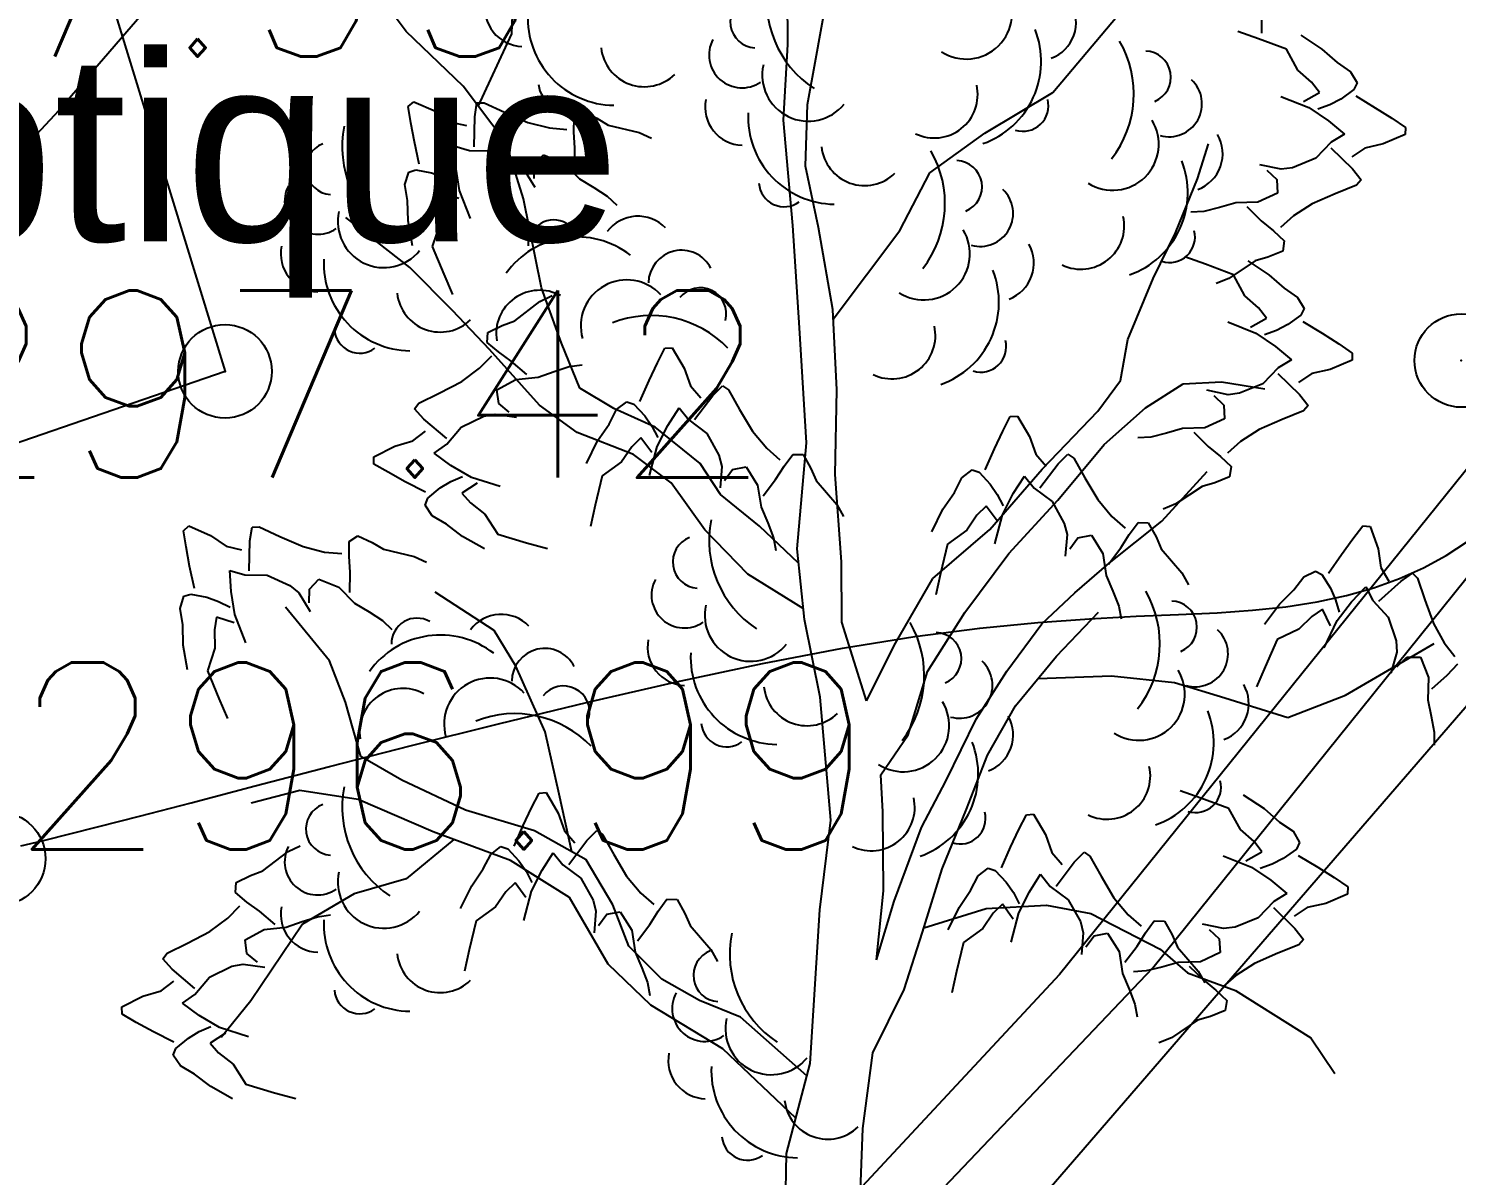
# Model space of a CAD drawing. Header units: millimetres. Extents: x 524954 to 526204, y 9523489 to 9524010.
# Drawn here: x 525997.22 to 526004.86, y 9523772.16 to 9523778.29 of the extents above; entities that cross this region are included whole.
import ezdxf

# ---------------------------------------------------------------- set-up
doc = ezdxf.new("R2010")
doc.units = ezdxf.units.MM
doc.header["$PDMODE"] = 32
doc.header["$PDSIZE"] = 0.5
doc.linetypes.add('ACAD_ISO12W100', pattern=[21, 12, -3, 0, -3, 0, -3])
doc.linetypes.add('CACHE2', pattern=[4.7625, 3.175, -1.5875])
for name, color, linetype in [('Arbre', 34, 'ACAD_ISO12W100'), ('Bati', 6, 'Continuous'), ('CN_01_00', 3, 'Continuous'), ('PLUME_1', 7, 'Continuous'), ('PLUME_3', 4, 'Continuous'), ('PLUME_5', 6, 'Continuous'), ('TopoAlt', 3, 'Continuous'), ('TOPOJIS', 7, 'Continuous'), ('Toponomie', 7, 'CACHE2')]:
    doc.layers.add(name, color=color, linetype=linetype)
doc.styles.add('Simplex 1.0', font='Simplex.shx', dxfattribs={"width": 0.99, "height": 1})
doc.styles.get("Standard").update_dxf_attribs({"font": 'arial.ttf'})

# ---------------------------------------------------------------- blocks, each defined once
blk = doc.blocks.new('TCPOINT M')
at = {"color": 0}
blk.add_point((0, 0), dxfattribs=at)
at = {"layer": 'TopoAlt', "style": 'Simplex 1.0', "width": 0.99}
blk.add_attdef('ALT', (0.15, 0.15), '', height=1, dxfattribs=at)
blk = doc.blocks.new('v088')
at = {"linetype": 'Continuous'}
for p, q in [((-1.8121, 9.0349), (-1.7966, 9.483)), ((-0.337, 8.9787), (-0.339, 9.3704)), ((-2.3783, 9.048), (-2.4742, 9.1766)), ((-0.1861, 8.901), (-0.1306, 9.2193)), ((1.08, 8.7222), (1.4442, 9.1527)), ((-2.0737, 8.7558), (-2.3783, 9.048)), ((-1.992, 8.6473), (-1.8121, 9.0349)), ((-0.3597, 8.574), (-0.337, 8.9787)), ((-0.2308, 8.6575), (-0.1861, 8.901)), ((-1.8434, 8.4497), (-2.0737, 8.7558)), ((0.7177, 8.5032), (1.08, 8.7222)), ((-0.2426, 8.3277), (-0.2308, 8.6575)), ((-0.3105, 8.0091), (-0.3597, 8.574)), ((0.4236, 8.2918), (0.7177, 8.5032)), ((-1.7501, 8.1531), (-1.8434, 8.4497)), ((1.8546, 8.2596), (1.9129, 8.4473)), ((-0.1735, 7.9995), (-0.2426, 8.3277)), ((0.2621, 7.9837), (0.4236, 8.2918)), ((1.7363, 7.971), (1.8546, 8.2596)), ((-1.6531, 7.6763), (-1.7501, 8.1531)), ((-2.3581, 7.786), (-2.6995, 8.0525)), ((-0.2742, 7.4626), (-0.3105, 8.0091)), ((-0.0959, 7.5596), (-0.1735, 7.9995)), ((-0.0934, 7.5087), (0.2621, 7.9837)), ((1.617, 7.726), (1.7363, 7.971)), ((-2.1294, 7.5544), (-2.3581, 7.786)), ((1.4808, 7.3998), (1.617, 7.726)), ((-1.5474, 7.38), (-1.6531, 7.6763)), ((-0.0745, 7.1309), (-0.0959, 7.5596)), ((-1.9323, 7.3471), (-2.1294, 7.5544)), ((-0.2365, 6.8477), (-0.2742, 7.4626)), ((-1.6648, 7.048), (-1.9323, 7.3471)), ((-1.4491, 7.1395), (-1.5474, 7.38)), ((1.4418, 7.1813), (1.4808, 7.3998)), ((1.3209, 7.0171), (1.4418, 7.1813)), ((-1.2665, 7.0314), (-1.4491, 7.1395)), ((-0.0837, 6.6768), (-0.0745, 7.1309)), ((1.5755, 7.0348), (1.778, 7.1634)), ((1.778, 7.1634), (1.983, 7.1739)), ((1.983, 7.1739), (2.2139, 7.1352)), ((-1.4628, 6.9029), (-1.6648, 7.048)), ((-1.0467, 6.9303), (-1.2665, 7.0314)), ((1.3557, 6.8374), (1.5755, 7.0348)), ((1.0227, 6.7061), (1.3209, 7.0171)), ((-1.1618, 6.7848), (-1.4628, 6.9029)), ((-0.8063, 6.7363), (-1.0467, 6.9303)), ((-0.2869, 6.2807), (-0.2365, 6.8477)), ((1.107, 6.54), (1.3557, 6.8374)), ((-0.9597, 6.6336), (-1.1618, 6.7848)), ((-0.6972, 6.5707), (-0.8063, 6.7363)), ((-0.0491, 6.2111), (-0.0837, 6.6768)), ((0.7433, 6.3831), (1.0227, 6.7061)), ((1.6628, 6.4272), (1.906, 6.6935)), ((-0.7803, 6.3824), (-0.9597, 6.6336)), ((-0.4884, 6.4009), (-0.6972, 6.5707)), ((0.8455, 6.2546), (1.107, 6.54)), ((1.3814, 6.2037), (1.6628, 6.4272)), ((-0.5514, 6.1446), (-0.7803, 6.3824)), ((-0.2789, 6.2036), (-0.4884, 6.4009)), ((0.4379, 6.1217), (0.7433, 6.3831)), ((-0.2479, 5.9022), (-0.2869, 6.2807)), ((-0.0486, 5.8877), (-0.0491, 6.2111)), ((0.6096, 5.9388), (0.8455, 6.2546)), ((1.1982, 6.0444), (1.3814, 6.2037)), ((-0.2539, 5.9607), (-0.5514, 6.1446)), ((0.2399, 5.7756), (0.4379, 6.1217)), ((-1.9071, 5.8427), (-2.2223, 6.0475)), ((1.0213, 5.879), (1.1982, 6.0444)), ((-2.7868, 5.6812), (-3.0229, 5.9686)), ((-0.1646, 5.4873), (-0.2479, 5.9022)), ((0.0846, 5.4676), (-0.0486, 5.8877)), ((0.4109, 5.6237), (0.6096, 5.9388)), ((1.0995, 5.7065), (1.3247, 5.9413)), ((-1.7911, 5.6523), (-1.9071, 5.8427)), ((0.8338, 5.6263), (1.0213, 5.879)), ((0.0846, 5.4676), (0.2399, 5.7756)), ((2.6462, 5.4963), (3.1193, 5.7735)), ((-2.7013, 5.4591), (-2.7868, 5.6812)), ((-1.6346, 5.3011), (-1.7911, 5.6523)), ((0.8812, 5.4407), (1.0995, 5.7065)), ((0.3061, 5.2857), (0.4109, 5.6237)), ((0.6713, 5.3679), (0.8338, 5.6263)), ((1.0006, 5.5861), (1.394, 5.6007)), ((1.394, 5.6007), (1.7306, 5.5642)), ((1.7306, 5.5642), (1.9997, 5.4827)), ((-2.6206, 5.1685), (-2.7013, 5.4591)), ((-0.1073, 4.8293), (-0.1646, 5.4873)), ((0.7312, 5.1764), (0.8812, 5.4407)), ((1.9997, 5.4827), (2.3377, 5.3779)), ((2.3377, 5.3779), (2.6462, 5.4963)), ((0.5102, 5.0412), (0.6713, 5.3679)), ((-1.5592, 4.9668), (-1.6346, 5.3011)), ((0.1613, 5.0712), (0.3061, 5.2857)), ((-2.4003, 5.0425), (-2.6206, 5.1685)), ((0.6191, 4.888), (0.7312, 5.1764)), ((-2.0611, 4.8817), (-2.4003, 5.0425)), ((0.1717, 4.8724), (0.1613, 5.0712)), ((0.3786, 4.7897), (0.5102, 5.0412)), ((-2.9464, 4.9876), (-3.2062, 4.92)), ((-2.6344, 4.9381), (-2.9464, 4.9876)), ((-1.4917, 4.6586), (-1.5592, 4.9668)), ((-2.2328, 4.7662), (-2.6344, 4.9381)), ((0.489, 4.5681), (0.6191, 4.888)), ((-1.6919, 4.7713), (-2.0611, 4.8817)), ((-0.1657, 4.3492), (-0.1073, 4.8293)), ((0.1743, 4.4496), (0.1717, 4.8724)), ((-1.8192, 4.6131), (-2.2328, 4.7662)), ((-1.415, 4.6154), (-1.6919, 4.7713)), ((0.2314, 4.3948), (0.3786, 4.7897)), ((-2.1227, 4.7254), (-2.3768, 4.5144)), ((-1.5041, 4.4145), (-1.8192, 4.6131)), ((-1.2732, 4.3758), (-1.415, 4.6154)), ((-2.3768, 4.5144), (-2.655, 4.434)), ((0.3841, 4.2301), (0.489, 4.5681)), ((-2.655, 4.434), (-2.9315, 4.2727)), ((0.1384, 4.0819), (0.1743, 4.4496)), ((-1.2976, 4.0581), (-1.5041, 4.4145)), ((-1.1877, 4.1537), (-1.2732, 4.3758)), ((0.1384, 4.0819), (0.2314, 4.3948)), ((0.3911, 4.2526), (0.7235, 4.3553)), ((0.7235, 4.3553), (1.0465, 4.3745)), ((1.0465, 4.3745), (1.2838, 4.3297)), ((-0.2169, 3.5272), (-0.1657, 4.3492)), ((1.2838, 4.3297), (1.6547, 4.1385)), ((-2.9315, 4.2727), (-3.209, 3.8627)), ((0.2848, 3.9233), (0.3841, 4.2301)), ((-1.0099, 3.9771), (-1.1877, 4.1537)), ((1.6547, 4.1385), (1.8004, 4.0109)), ((-1.0692, 3.839), (-1.2976, 4.0581)), ((-0.8085, 3.8631), (-1.0099, 3.9771)), ((1.8004, 4.0109), (2.0573, 3.9168)), ((0.1177, 3.584), (0.2848, 3.9233)), ((2.0573, 3.9168), (2.4606, 3.664)), ((-3.209, 3.8627), (-3.3666, 3.6666)), ((-0.6849, 3.6045), (-1.0692, 3.839)), ((-0.589, 3.7744), (-0.8085, 3.8631)), ((-0.2343, 3.4611), (-0.589, 3.7744)), ((-0.2941, 3.234), (-0.6849, 3.6045)), ((2.4606, 3.664), (2.589, 3.4739)), ((-0.3436, 3.0457), (-0.2169, 3.5272)), ((0.064, 3.1786), (0.1177, 3.584)), ((0.0445, 2.6247), (0.064, 3.1786)), ((-0.3518, 2.5418), (-0.3436, 3.0457))]:
    blk.add_line(p, q, dxfattribs=at)
at = {"color": 3, "linetype": 'Continuous'}
for p, q in [((2.1964, 9.1077), (2.1964, 9.0385)), ((2.1801, 9.009), (2.0697, 9.0483)), ((2.4064, 9.0272), (2.519, 8.9533)), ((2.3301, 8.953), (2.1801, 9.009)), ((2.3912, 8.8412), (2.3301, 8.953)), ((2.519, 8.9533), (2.6006, 8.8814)), ((2.6006, 8.8814), (2.6731, 8.832)), ((2.4646, 8.7765), (2.3912, 8.8412)), ((2.6731, 8.832), (2.7077, 8.7725)), ((2.421, 8.6735), (2.5067, 8.7213)), ((2.5067, 8.7213), (2.4646, 8.7765)), ((2.6907, 8.7368), (2.6207, 8.6861)), ((2.7077, 8.7725), (2.6907, 8.7368)), ((-2.3661, 8.6466), (-2.3369, 8.6719)), ((-2.3527, 8.5599), (-2.3661, 8.6466)), ((-2.3369, 8.6719), (-2.2212, 8.6209)), ((-2.0108, 8.5916), (-1.9993, 8.6654)), ((-1.9993, 8.6654), (-1.9613, 8.6665)), ((-1.9613, 8.6665), (-1.8509, 8.6153)), ((2.2998, 8.7005), (2.4501, 8.6406)), ((2.4501, 8.6406), (2.5548, 8.5702)), ((2.5609, 8.6554), (2.4969, 8.632)), ((2.6207, 8.6861), (2.5609, 8.6554)), ((2.7005, 8.7027), (2.8047, 8.6399)), ((2.8047, 8.6399), (2.8931, 8.5838)), ((-2.3334, 8.4571), (-2.3527, 8.5599)), ((-2.2212, 8.6209), (-2.1379, 8.5634)), ((-2.1379, 8.5634), (-2.0557, 8.544)), ((-2.0143, 8.4309), (-2.0108, 8.5916)), ((-1.8509, 8.6153), (-1.7269, 8.5617)), ((-1.7269, 8.5617), (-1.6118, 8.5324)), ((-1.4805, 8.509), (-1.4801, 8.5879)), ((-1.4801, 8.5879), (-1.4347, 8.6192)), ((-1.4347, 8.6192), (-1.3575, 8.5833)), ((-1.3575, 8.5833), (-1.2966, 8.547)), ((2.5548, 8.5702), (2.6402, 8.4985)), ((2.8931, 8.5838), (2.9656, 8.5345)), ((-1.6118, 8.5324), (-1.519, 8.5242)), ((-1.4754, 8.4248), (-1.4805, 8.509)), ((-1.2966, 8.547), (-1.1322, 8.5082)), ((-1.1322, 8.5082), (-1.066, 8.4775)), ((2.6402, 8.4985), (2.5697, 8.4555)), ((2.9641, 8.4958), (2.8478, 8.4461)), ((2.9656, 8.5345), (2.9641, 8.4958)), ((-2.3082, 8.3381), (-2.3334, 8.4571)), ((-2.1178, 8.4334), (-2.0382, 8.4112)), ((-2.1118, 8.322), (-2.1178, 8.4334)), ((-2.0382, 8.4112), (-1.9184, 8.4092)), ((-1.9184, 8.4092), (-1.7971, 8.3529)), ((-1.4776, 8.3159), (-1.4754, 8.4248)), ((2.5697, 8.4555), (2.4865, 8.3693)), ((2.5678, 8.4245), (2.6828, 8.3123)), ((2.749, 8.4244), (2.6787, 8.3776)), ((2.8478, 8.4461), (2.749, 8.4244)), ((-1.7971, 8.3529), (-1.7497, 8.3134)), ((-1.6937, 8.2606), (-1.6931, 8.3341)), ((-1.6931, 8.3341), (-1.643, 8.3873)), ((-1.643, 8.3873), (-1.5356, 8.3441)), ((-1.5356, 8.3441), (-1.4515, 8.2595)), ((2.3013, 8.3113), (2.188, 8.335)), ((2.4865, 8.3693), (2.3625, 8.3191)), ((-2.384, 8.2298), (-2.3641, 8.2956)), ((-2.3641, 8.2956), (-2.3264, 8.3076)), ((-2.3264, 8.3076), (-2.2415, 8.291)), ((-2.2415, 8.291), (-2.1783, 8.2684)), ((-2.1783, 8.2684), (-2.1175, 8.2375)), ((-2.0919, 8.1974), (-2.1118, 8.322)), ((-1.7497, 8.3134), (-1.6897, 8.2145)), ((-1.4515, 8.2595), (-1.374, 8.2128)), ((2.2245, 8.3065), (2.2778, 8.2559)), ((2.2778, 8.2559), (2.2824, 8.183)), ((2.3625, 8.3191), (2.3013, 8.3113)), ((2.6828, 8.3123), (2.7289, 8.2536)), ((2.7289, 8.2536), (2.7037, 8.225)), ((-2.3706, 8.1431), (-2.384, 8.2298)), ((-2.1895, 8.1837), (-2.2011, 8.1153)), ((-2.0961, 8.1537), (-2.1895, 8.1837)), ((-2.0331, 8.0467), (-2.0919, 8.1974)), ((-1.374, 8.2128), (-1.3019, 8.1659)), ((2.2824, 8.183), (2.1776, 8.1339)), ((2.591, 8.1793), (2.4672, 8.1253)), ((2.7037, 8.225), (2.591, 8.1793)), ((-2.3674, 8.0343), (-2.3706, 8.1431)), ((-2.2011, 8.1153), (-2.1982, 8.0174)), ((-1.3019, 8.1659), (-1.2515, 8.1184)), ((1.9713, 8.1055), (1.8878, 8.0848)), ((2.0584, 8.1303), (1.9713, 8.1055)), ((2.1776, 8.1339), (2.0584, 8.1303)), ((2.1174, 8.1109), (2.1954, 8.0349)), ((2.4672, 8.1253), (2.3672, 8.0611)), ((-2.3445, 7.9016), (-2.3674, 8.0343)), ((1.8878, 8.0848), (1.8187, 8.0804)), ((2.1954, 8.0349), (2.2605, 7.9811)), ((2.3672, 8.0611), (2.2979, 7.9989)), ((-2.1982, 8.0174), (-2.2383, 7.8966)), ((2.2605, 7.9811), (2.3179, 7.927)), ((-2.2383, 7.8966), (-2.1768, 7.7487)), ((2.3098, 7.8725), (2.2308, 7.8405)), ((2.3179, 7.927), (2.3098, 7.8725)), ((1.8965, 7.8022), (1.7861, 7.8414)), ((2.0465, 7.7461), (1.8965, 7.8022)), ((2.1627, 7.8208), (2.0222, 7.7271)), ((2.1227, 7.8203), (2.2353, 7.7465)), ((2.2308, 7.8405), (2.1627, 7.8208)), ((-2.1768, 7.7487), (-2.1302, 7.6412)), ((2.0222, 7.7271), (1.9545, 7.6997)), ((2.1075, 7.6343), (2.0465, 7.7461)), ((2.2353, 7.7465), (2.3169, 7.6746)), ((2.3169, 7.6746), (2.3894, 7.6252)), ((-1.7972, 7.4997), (-1.6632, 7.6026)), ((-1.6632, 7.6026), (-1.5976, 7.6345)), ((2.1809, 7.5696), (2.1075, 7.6343)), ((2.223, 7.5144), (2.1809, 7.5696)), ((2.3894, 7.6252), (2.424, 7.5657)), ((2.424, 7.5657), (2.407, 7.5299)), ((-1.8638, 7.4754), (-1.7972, 7.4997)), ((2.0162, 7.4937), (2.1664, 7.4338)), ((2.1373, 7.4666), (2.223, 7.5144)), ((2.407, 7.5299), (2.337, 7.4793)), ((2.4169, 7.4959), (2.521, 7.4331)), ((-1.9448, 7.3833), (-1.9404, 7.4382)), ((-1.9404, 7.4382), (-1.8638, 7.4754)), ((2.1664, 7.4338), (2.2711, 7.3633)), ((2.2772, 7.4485), (2.2132, 7.4252)), ((2.337, 7.4793), (2.2772, 7.4485)), ((2.521, 7.4331), (2.6094, 7.377)), ((-1.8839, 7.3331), (-1.9448, 7.3833)), ((-1.8154, 7.2839), (-1.8839, 7.3331)), ((-1.0336, 7.2746), (-0.9936, 7.3527)), ((-0.9936, 7.3527), (-0.9551, 7.3561)), ((-0.9551, 7.3561), (-0.8913, 7.2468)), ((2.2711, 7.3633), (2.3565, 7.2916)), ((2.6094, 7.377), (2.6819, 7.3276)), ((-1.985, 7.2461), (-1.9201, 7.3129)), ((-1.7325, 7.2133), (-1.8154, 7.2839)), ((-1.587, 7.2285), (-1.5051, 7.2548)), ((-1.5051, 7.2548), (-1.4365, 7.2638)), ((-1.0783, 7.18), (-1.0336, 7.2746)), ((2.3565, 7.2916), (2.286, 7.2486)), ((2.6805, 7.289), (2.5641, 7.2392)), ((2.6819, 7.3276), (2.6805, 7.289)), ((-2.0805, 7.1754), (-1.985, 7.2461)), ((-1.8923, 7.1303), (-1.791, 7.1862)), ((-1.791, 7.1862), (-1.6722, 7.1979)), ((-1.6722, 7.1979), (-1.587, 7.2285)), ((-1.1277, 7.0688), (-1.0783, 7.18)), ((-0.8913, 7.2468), (-0.8575, 7.1514)), ((2.286, 7.2486), (2.2028, 7.1624)), ((2.2841, 7.2177), (2.3991, 7.1055)), ((2.4653, 7.2176), (2.395, 7.1707)), ((2.5641, 7.2392), (2.4653, 7.2176)), ((-2.3098, 7.06), (-2.2004, 7.1132)), ((-2.2004, 7.1132), (-2.0805, 7.1754)), ((-1.8828, 7.0578), (-1.8923, 7.1303)), ((-0.8575, 7.1514), (-0.8023, 7.0875)), ((-0.7381, 7.0997), (-0.6855, 7.1528)), ((-0.6855, 7.1528), (-0.654, 7.1313)), ((-0.654, 7.1313), (-0.5947, 7.0251)), ((2.0176, 7.1045), (1.9044, 7.1282)), ((2.0788, 7.1122), (2.0176, 7.1045)), ((2.2028, 7.1624), (2.0788, 7.1122)), ((2.3991, 7.1055), (2.4452, 7.0467)), ((-2.333, 7.0298), (-2.3098, 7.06)), ((-2.283, 6.9743), (-2.333, 7.0298)), ((-1.8262, 7.0109), (-1.8828, 7.0578)), ((-1.2925, 6.9474), (-1.2526, 7.0255)), ((-1.2526, 7.0255), (-1.1978, 7.0672)), ((-1.1978, 7.0672), (-1.1602, 7.0548)), ((-1.1602, 7.0548), (-1.1012, 6.9916)), ((-0.978, 6.9406), (-0.9175, 7.0343)), ((-0.9175, 7.0343), (-0.8661, 6.9697)), ((-0.8351, 6.9716), (-0.7381, 7.0997)), ((-0.5947, 7.0251), (-0.5257, 6.909)), ((1.9408, 7.0996), (1.9941, 7.049)), ((1.9941, 7.049), (1.9988, 6.9761)), ((2.4452, 7.0467), (2.4201, 7.0181)), ((-2.1607, 6.8701), (-2.283, 6.9743)), ((-2.0833, 6.9307), (-1.963, 6.9891)), ((-1.963, 6.9891), (-1.9025, 7.0009)), ((-1.9025, 7.0009), (-1.7879, 6.9849)), ((-1.1012, 6.9916), (-1.0633, 6.9361)), ((-0.8661, 6.9697), (-0.7702, 6.8978)), ((0.8128, 6.9092), (0.8527, 6.9872)), ((0.8527, 6.9872), (0.8913, 6.9906)), ((0.8913, 6.9906), (0.9551, 6.8814)), ((1.9988, 6.9761), (1.8939, 6.9271)), ((2.3073, 6.9725), (2.1835, 6.9184)), ((2.4201, 7.0181), (2.3073, 6.9725)), ((-2.3415, 6.858), (-2.2745, 6.9095)), ((-2.1606, 6.8391), (-2.0833, 6.9307)), ((-1.3538, 6.8575), (-1.2925, 6.9474)), ((-1.122, 6.8741), (-1.1715, 6.8255)), ((-1.0639, 6.7951), (-1.122, 6.8741)), ((-1.0633, 6.9361), (-1.0322, 6.8755)), ((-1.0349, 6.828), (-0.978, 6.9406)), ((-0.7702, 6.8978), (-0.705, 6.781)), ((-0.5257, 6.909), (-0.4496, 6.8178)), ((0.7681, 6.8145), (0.8128, 6.9092)), ((0.9551, 6.8814), (0.9888, 6.786)), ((1.6041, 6.8779), (1.535, 6.8736)), ((1.6876, 6.8986), (1.6041, 6.8779)), ((1.7747, 6.9234), (1.6876, 6.8986)), ((1.8939, 6.9271), (1.7747, 6.9234)), ((1.8337, 6.904), (1.9118, 6.828)), ((2.1835, 6.9184), (2.0835, 6.8543)), ((-2.5514, 6.7723), (-2.4387, 6.8298)), ((-2.4387, 6.8298), (-2.3415, 6.858)), ((-2.228, 6.7914), (-2.1606, 6.8391)), ((-1.413, 6.7366), (-1.3538, 6.8575)), ((-1.1715, 6.8255), (-1.2266, 6.7446)), ((-1.0757, 6.6715), (-1.0349, 6.828)), ((-0.4496, 6.8178), (-0.3793, 6.7567)), ((0.7187, 6.7034), (0.7681, 6.8145)), ((1.9118, 6.828), (1.9768, 6.7743)), ((2.0835, 6.8543), (2.0142, 6.7921)), ((-2.5502, 6.7337), (-2.5514, 6.7723)), ((-2.4746, 6.6893), (-2.5502, 6.7337)), ((-2.1379, 6.7256), (-2.228, 6.7914)), ((-2.0288, 6.6624), (-2.1379, 6.7256)), ((-1.2266, 6.7446), (-1.3299, 6.6702)), ((-0.705, 6.781), (-0.6897, 6.7213)), ((-0.6897, 6.7213), (-0.6991, 6.6059)), ((-0.4022, 6.6506), (-0.357, 6.7218)), ((-0.357, 6.7218), (-0.3104, 6.7855)), ((-0.3104, 6.7855), (-0.2553, 6.7842)), ((-0.2553, 6.7842), (-0.2138, 6.7099)), ((0.9888, 6.786), (1.0441, 6.7221)), ((1.0112, 6.6062), (1.1083, 6.7343)), ((1.1083, 6.7343), (1.1609, 6.7873)), ((1.1609, 6.7873), (1.1923, 6.7659)), ((1.1923, 6.7659), (1.2517, 6.6597)), ((1.9768, 6.7743), (2.0342, 6.7201)), ((2.0342, 6.7201), (2.0261, 6.6656)), ((-2.3827, 6.6392), (-2.4746, 6.6893)), ((-2.1384, 6.6402), (-2.076, 6.6678)), ((-1.8748, 6.6127), (-2.0288, 6.6624)), ((-1.3299, 6.6702), (-1.3669, 6.5144)), ((-0.6753, 6.6457), (-0.6318, 6.7049)), ((-0.6318, 6.7049), (-0.56, 6.7185)), ((-0.56, 6.7185), (-0.4983, 6.6206)), ((-0.4679, 6.5637), (-0.4022, 6.6506)), ((-0.2138, 6.7099), (-0.1857, 6.6447)), ((-0.1857, 6.6447), (-0.0753, 6.5169)), ((0.5538, 6.582), (0.5938, 6.6601)), ((0.5938, 6.6601), (0.6485, 6.7018)), ((0.6485, 6.7018), (0.6861, 6.6893)), ((0.6861, 6.6893), (0.7451, 6.6262)), ((0.8684, 6.5752), (0.9289, 6.6689)), ((0.9289, 6.6689), (0.9803, 6.6043)), ((1.2517, 6.6597), (1.3207, 6.5436)), ((2.0261, 6.6656), (1.9472, 6.6337)), ((-2.2745, 6.5836), (-2.3827, 6.6392)), ((-2.2624, 6.5503), (-2.1959, 6.6055)), ((-2.1959, 6.6055), (-2.1384, 6.6402)), ((-1.9976, 6.6315), (-2.0798, 6.5781)), ((-2.0798, 6.5781), (-2.0342, 6.5259)), ((-0.4983, 6.6206), (-0.4798, 6.5027)), ((0.4926, 6.4921), (0.5538, 6.582)), ((0.7451, 6.6262), (0.7831, 6.5707)), ((0.7831, 6.5707), (0.8142, 6.5101)), ((0.8114, 6.4626), (0.8684, 6.5752)), ((0.9803, 6.6043), (1.0762, 6.5324)), ((1.879, 6.6139), (1.7385, 6.5203)), ((1.9472, 6.6337), (1.879, 6.6139)), ((-2.2769, 6.5134), (-2.2624, 6.5503)), ((-2.2384, 6.4564), (-2.2769, 6.5134)), ((-2.0342, 6.5259), (-1.9565, 6.4662)), ((-1.3669, 6.5144), (-1.3922, 6.3999)), ((-0.4798, 6.5027), (-0.4444, 6.4194)), ((-0.0753, 6.5169), (-0.0397, 6.4532)), ((0.4333, 6.3712), (0.4926, 6.4921)), ((0.7244, 6.5087), (0.6749, 6.4601)), ((0.7824, 6.4297), (0.7244, 6.5087)), ((1.0762, 6.5324), (1.1414, 6.4156)), ((1.3207, 6.5436), (1.3968, 6.4523)), ((1.7385, 6.5203), (1.6708, 6.4929)), ((-2.1628, 6.412), (-2.2384, 6.4564)), ((-1.9565, 6.4662), (-1.8881, 6.3588)), ((-0.4444, 6.4194), (-0.4135, 6.3391)), ((0.6749, 6.4601), (0.6198, 6.3792)), ((0.7707, 6.306), (0.8114, 6.4626)), ((1.1414, 6.4156), (1.1567, 6.3559)), ((1.3968, 6.4523), (1.4671, 6.3913)), ((1.4894, 6.3564), (1.536, 6.4201)), ((1.536, 6.4201), (1.5911, 6.4188)), ((1.5911, 6.4188), (1.6326, 6.3444)), ((-3.5682, 6.3771), (-3.539, 6.4025)), ((-3.5548, 6.2904), (-3.5682, 6.3771)), ((-3.539, 6.4025), (-3.4232, 6.3514)), ((-3.4232, 6.3514), (-3.3399, 6.2939)), ((-3.2129, 6.3221), (-3.2014, 6.3959)), ((-3.2014, 6.3959), (-3.1633, 6.397)), ((-3.1633, 6.397), (-3.053, 6.3458)), ((-3.053, 6.3458), (-2.929, 6.2922)), ((-2.6821, 6.3185), (-2.6368, 6.3497)), ((-2.6368, 6.3497), (-2.5596, 6.3138)), ((-2.0765, 6.3457), (-2.1628, 6.412)), ((-1.9592, 6.2797), (-2.0765, 6.3457)), ((-1.8881, 6.3588), (-1.7347, 6.313)), ((-0.4135, 6.3391), (-0.4006, 6.2711)), ((0.6198, 6.3792), (0.5164, 6.3047)), ((1.1567, 6.3559), (1.1472, 6.2405)), ((1.171, 6.2803), (1.2146, 6.3394)), ((1.2146, 6.3394), (1.2864, 6.3531)), ((1.2864, 6.3531), (1.3481, 6.2552)), ((1.4442, 6.2852), (1.4894, 6.3564)), ((1.6326, 6.3444), (1.6606, 6.2793)), ((2.6849, 6.3343), (2.7388, 6.4036)), ((2.7388, 6.4036), (2.7772, 6.3997)), ((2.7772, 6.3997), (2.8196, 6.2805)), ((-3.5355, 6.1876), (-3.5548, 6.2904)), ((-3.3399, 6.2939), (-3.2577, 6.2746)), ((-3.2164, 6.1615), (-3.2129, 6.3221)), ((-2.929, 6.2922), (-2.8139, 6.2629)), ((-2.8139, 6.2629), (-2.7211, 6.2547)), ((-2.6826, 6.2395), (-2.6821, 6.3185)), ((-2.5596, 6.3138), (-2.4986, 6.2775)), ((-2.4986, 6.2775), (-2.3343, 6.2387)), ((-1.7347, 6.313), (-1.6219, 6.2812)), ((0.5164, 6.3047), (0.4795, 6.1489)), ((1.3784, 6.1983), (1.4442, 6.2852)), ((1.6606, 6.2793), (1.771, 6.1515)), ((2.6234, 6.2497), (2.6849, 6.3343)), ((2.8196, 6.2805), (2.8349, 6.1805)), ((-3.5103, 6.0686), (-3.5355, 6.1876)), ((-2.6774, 6.1553), (-2.6826, 6.2395)), ((-2.3343, 6.2387), (-2.2681, 6.208)), ((1.3481, 6.2552), (1.3665, 6.1373)), ((2.5541, 6.1497), (2.6234, 6.2497)), ((-3.3198, 6.1639), (-3.2403, 6.1417)), ((-3.3139, 6.0525), (-3.3198, 6.1639)), ((-3.2403, 6.1417), (-3.1205, 6.1398)), ((-3.1205, 6.1398), (-2.9991, 6.0834)), ((-2.8952, 6.0647), (-2.845, 6.1178)), ((-2.845, 6.1178), (-2.7377, 6.0747)), ((-2.6797, 6.0464), (-2.6774, 6.1553)), ((0.4795, 6.1489), (0.4542, 6.0345)), ((1.3665, 6.1373), (1.4019, 6.054)), ((1.771, 6.1515), (1.8066, 6.0878)), ((2.3695, 6.0612), (2.4234, 6.1305)), ((2.4234, 6.1305), (2.4849, 6.1612)), ((2.4849, 6.1612), (2.5195, 6.142)), ((2.5195, 6.142), (2.5657, 6.0689)), ((2.8349, 6.1805), (2.8773, 6.1074)), ((2.9427, 6.1074), (3.0042, 6.1497)), ((3.0042, 6.1497), (3.0311, 6.1228)), ((3.0311, 6.1228), (3.0696, 6.0074)), ((-3.5662, 6.0262), (-3.5284, 6.0381)), ((-3.5284, 6.0381), (-3.4436, 6.0215)), ((-3.294, 5.9279), (-3.3139, 6.0525)), ((-2.9991, 6.0834), (-2.9517, 6.044)), ((-2.9517, 6.044), (-2.8917, 5.945)), ((-2.8958, 5.9912), (-2.8952, 6.0647)), ((-2.7377, 6.0747), (-2.6536, 5.99)), ((1.4019, 6.054), (1.4328, 5.9737)), ((2.2926, 5.9843), (2.3695, 6.0612)), ((2.5657, 6.0689), (2.5926, 6.0074)), ((2.6772, 5.9958), (2.7542, 6.0766)), ((2.7542, 6.0766), (2.7926, 6.0035)), ((2.8234, 5.9997), (2.9427, 6.1074)), ((-3.5861, 5.9603), (-3.5662, 6.0262)), ((-3.5727, 5.8736), (-3.5861, 5.9603)), ((-3.4436, 6.0215), (-3.3804, 5.9989)), ((-3.3804, 5.9989), (-3.3196, 5.968)), ((-2.6536, 5.99), (-2.576, 5.9433)), ((1.4328, 5.9737), (1.4458, 5.9057)), ((2.2118, 5.8766), (2.2926, 5.9843)), ((2.5234, 5.9574), (2.4657, 5.9189)), ((2.5657, 5.8689), (2.5234, 5.9574)), ((2.5926, 6.0074), (2.6118, 5.942)), ((2.6003, 5.8958), (2.6772, 5.9958)), ((2.7926, 6.0035), (2.8734, 5.9151)), ((3.0696, 6.0074), (3.1158, 5.8804)), ((-3.3915, 5.9142), (-3.4031, 5.8459)), ((-3.2981, 5.8843), (-3.3915, 5.9142)), ((-3.2352, 5.7773), (-3.294, 5.9279)), ((-2.576, 5.9433), (-2.5039, 5.8964)), ((-2.5039, 5.8964), (-2.4536, 5.8489)), ((2.4657, 5.9189), (2.3964, 5.8497)), ((2.5311, 5.7497), (2.6003, 5.8958)), ((2.8734, 5.9151), (2.9157, 5.7881)), ((3.1158, 5.8804), (3.1734, 5.7766)), ((-3.5695, 5.7648), (-3.5727, 5.8736)), ((-3.4031, 5.8459), (-3.4003, 5.748)), ((2.3964, 5.8497), (2.281, 5.7958)), ((-3.5466, 5.6322), (-3.5695, 5.7648)), ((-3.4003, 5.748), (-3.4403, 5.6271)), ((2.281, 5.7958), (2.2156, 5.6496)), ((2.9157, 5.7881), (2.9196, 5.7266)), ((3.1734, 5.7766), (3.2311, 5.7035)), ((2.9196, 5.7266), (2.8888, 5.615)), ((2.9196, 5.6496), (2.9734, 5.6996)), ((2.9734, 5.6996), (3.0465, 5.6996)), ((3.0465, 5.6996), (3.0888, 5.5919)), ((3.1888, 5.6035), (3.2465, 5.665)), ((-3.4403, 5.6271), (-3.3789, 5.4792)), ((2.2156, 5.6496), (2.1695, 5.5419)), ((3.0888, 5.5919), (3.085, 5.4727)), ((3.1081, 5.5304), (3.1888, 5.6035)), ((-3.3789, 5.4792), (-3.3323, 5.3717)), ((3.085, 5.4727), (3.1042, 5.3842)), ((3.1042, 5.3842), (3.1196, 5.2996)), ((3.1196, 5.2996), (3.1196, 5.2304)), ((-1.7068, 4.8945), (-1.6668, 4.9726)), ((-1.6668, 4.9726), (-1.6283, 4.976)), ((-1.6283, 4.976), (-1.5645, 4.8667)), ((1.8724, 4.9461), (1.762, 4.9854)), ((2.0987, 4.9642), (2.2113, 4.8904)), ((-1.7514, 4.7999), (-1.7068, 4.8945)), ((2.0224, 4.89), (1.8724, 4.9461)), ((2.0834, 4.7783), (2.0224, 4.89)), ((2.2113, 4.8904), (2.2929, 4.8185)), ((-1.5645, 4.8667), (-1.5307, 4.7714)), ((0.8993, 4.7791), (0.9393, 4.8572)), ((0.9393, 4.8572), (0.9778, 4.8606)), ((0.9778, 4.8606), (1.0416, 4.7513)), ((2.2929, 4.8185), (2.3654, 4.7691)), ((-1.8008, 4.6887), (-1.7514, 4.7999)), ((-1.5307, 4.7714), (-1.4755, 4.7074)), ((-1.4112, 4.7196), (-1.3587, 4.7727)), ((-1.3587, 4.7727), (-1.3272, 4.7513)), ((-1.3272, 4.7513), (-1.2679, 4.6451)), ((0.8546, 4.6845), (0.8993, 4.7791)), ((1.0416, 4.7513), (1.0754, 4.656)), ((2.1569, 4.7135), (2.0834, 4.7783)), ((2.3654, 4.7691), (2.4, 4.7096)), ((-3.1435, 4.5571), (-3.0095, 4.66)), ((-3.0095, 4.66), (-2.9439, 4.6918)), ((-1.9257, 4.6454), (-1.871, 4.6871)), ((-1.871, 4.6871), (-1.8334, 4.6747)), ((-1.8334, 4.6747), (-1.7744, 4.6115)), ((-1.5083, 4.5916), (-1.4112, 4.7196)), ((0.8053, 4.5733), (0.8546, 4.6845)), ((2.1133, 4.6106), (2.1989, 4.6584)), ((2.1989, 4.6584), (2.1569, 4.7135)), ((2.383, 4.6739), (2.3129, 4.6232)), ((2.4, 4.7096), (2.383, 4.6739)), ((-1.9657, 4.5674), (-1.9257, 4.6454)), ((-1.7744, 4.6115), (-1.7365, 4.5561)), ((-1.6512, 4.5605), (-1.5907, 4.6542)), ((-1.5907, 4.6542), (-1.5392, 4.5896)), ((-1.5392, 4.5896), (-1.4434, 4.5178)), ((-1.2679, 4.6451), (-1.1988, 4.529)), ((1.0754, 4.656), (1.1306, 4.592)), ((1.0978, 4.4762), (1.1948, 4.6042)), ((1.1948, 4.6042), (1.2474, 4.6573)), ((1.2474, 4.6573), (1.2789, 4.6359)), ((1.2789, 4.6359), (1.3382, 4.5297)), ((1.9921, 4.6376), (2.1424, 4.5777)), ((2.2532, 4.5924), (2.1892, 4.5691)), ((2.3129, 4.6232), (2.2532, 4.5924)), ((2.3928, 4.6398), (2.497, 4.577)), ((-3.2867, 4.4956), (-3.2101, 4.5328)), ((-3.2101, 4.5328), (-3.1435, 4.5571)), ((-2.0269, 4.4774), (-1.9657, 4.5674)), ((-1.7365, 4.5561), (-1.7054, 4.4954)), ((-1.7081, 4.4479), (-1.6512, 4.5605)), ((-1.4434, 4.5178), (-1.3781, 4.401)), ((-1.1988, 4.529), (-1.1228, 4.4377)), ((0.6404, 4.452), (0.6804, 4.53)), ((0.6804, 4.53), (0.7351, 4.5718)), ((0.7351, 4.5718), (0.7727, 4.5593)), ((0.7727, 4.5593), (0.8317, 4.4961)), ((0.9549, 4.4451), (1.0154, 4.5388)), ((1.0154, 4.5388), (1.0668, 4.4742)), ((1.3382, 4.5297), (1.4072, 4.4136)), ((2.1424, 4.5777), (2.247, 4.5072)), ((2.247, 4.5072), (2.3325, 4.4356)), ((2.497, 4.577), (2.5853, 4.5209)), ((2.5853, 4.5209), (2.6578, 4.4715)), ((-3.2911, 4.4407), (-3.2867, 4.4956)), ((-3.2303, 4.3905), (-3.2911, 4.4407)), ((-2.0862, 4.3565), (-2.0269, 4.4774)), ((-1.8447, 4.4455), (-1.8998, 4.3645)), ((-1.7952, 4.494), (-1.8447, 4.4455)), ((-1.7371, 4.415), (-1.7952, 4.494)), ((-1.7488, 4.2914), (-1.7081, 4.4479)), ((-1.1228, 4.4377), (-1.0524, 4.3767)), ((0.5791, 4.362), (0.6404, 4.452)), ((0.8317, 4.4961), (0.8696, 4.4407)), ((0.8696, 4.4407), (0.9007, 4.38)), ((0.898, 4.3325), (0.9549, 4.4451)), ((1.0668, 4.4742), (1.1627, 4.4024)), ((2.3325, 4.4356), (2.262, 4.3926)), ((2.6564, 4.4329), (2.5401, 4.3831)), ((2.6578, 4.4715), (2.6564, 4.4329)), ((-3.3314, 4.3035), (-3.2664, 4.3702)), ((-3.1617, 4.3413), (-3.2303, 4.3905)), ((-1.8998, 4.3645), (-2.0031, 4.2901)), ((-1.3781, 4.401), (-1.3629, 4.3412)), ((-1.0302, 4.3418), (-0.9835, 4.4054)), ((-0.9835, 4.4054), (-0.9285, 4.4041)), ((-0.9285, 4.4041), (-0.8869, 4.3298)), ((0.5199, 4.2411), (0.5791, 4.362)), ((0.8109, 4.3786), (0.7614, 4.3301)), ((0.869, 4.2996), (0.8109, 4.3786)), ((1.1627, 4.4024), (1.228, 4.2856)), ((1.4072, 4.4136), (1.4833, 4.3223)), ((2.262, 4.3926), (2.1788, 4.3064)), ((2.2601, 4.3616), (2.3751, 4.2494)), ((2.4412, 4.3615), (2.371, 4.3146)), ((2.5401, 4.3831), (2.4412, 4.3615)), ((-3.4268, 4.2328), (-3.3314, 4.3035)), ((-3.0788, 4.2707), (-3.1617, 4.3413)), ((-3.0186, 4.2553), (-2.9333, 4.2859)), ((-2.9333, 4.2859), (-2.8514, 4.3121)), ((-2.8514, 4.3121), (-2.7828, 4.3211)), ((-2.0031, 4.2901), (-2.0401, 4.1343)), ((-1.3629, 4.3412), (-1.3723, 4.2259)), ((-1.3485, 4.2656), (-1.3049, 4.3248)), ((-1.3049, 4.3248), (-1.2331, 4.3384)), ((-1.2331, 4.3384), (-1.1715, 4.2405)), ((-1.0754, 4.2705), (-1.0302, 4.3418)), ((-0.8869, 4.3298), (-0.8589, 4.2646)), ((0.7614, 4.3301), (0.7063, 4.2491)), ((0.8572, 4.176), (0.898, 4.3325)), ((1.228, 4.2856), (1.2432, 4.2258)), ((1.4833, 4.3223), (1.5536, 4.2613)), ((1.5759, 4.2264), (1.6226, 4.29)), ((1.6226, 4.29), (1.6776, 4.2887)), ((1.6776, 4.2887), (1.7191, 4.2144)), ((2.1788, 4.3064), (2.0548, 4.2561)), ((-3.5467, 4.1705), (-3.4268, 4.2328)), ((-3.2386, 4.1877), (-3.1373, 4.2436)), ((-3.1373, 4.2436), (-3.0186, 4.2553)), ((-1.1715, 4.2405), (-1.153, 4.1227)), ((-1.1411, 4.1837), (-1.0754, 4.2705)), ((-0.8589, 4.2646), (-0.7485, 4.1368)), ((0.7063, 4.2491), (0.603, 4.1747)), ((1.2432, 4.2258), (1.2338, 4.1105)), ((1.2576, 4.1502), (1.3011, 4.2094)), ((1.3011, 4.2094), (1.373, 4.223)), ((1.373, 4.223), (1.4346, 4.1251)), ((1.5307, 4.1551), (1.5759, 4.2264)), ((1.7191, 4.2144), (1.7472, 4.1493)), ((1.9936, 4.2484), (1.8803, 4.2721)), ((1.9168, 4.2436), (1.9701, 4.193)), ((2.0548, 4.2561), (1.9936, 4.2484)), ((2.3751, 4.2494), (2.4212, 4.1906)), ((-3.6561, 4.1174), (-3.5467, 4.1705)), ((-3.2291, 4.1152), (-3.2386, 4.1877)), ((-2.0401, 4.1343), (-2.0653, 4.0199)), ((-0.7485, 4.1368), (-0.7129, 4.0731)), ((0.603, 4.1747), (0.566, 4.0189)), ((1.4346, 4.1251), (1.4531, 4.0073)), ((1.465, 4.0683), (1.5307, 4.1551)), ((1.7472, 4.1493), (1.8576, 4.0214)), ((1.9701, 4.193), (1.9747, 4.12)), ((2.396, 4.1621), (2.2833, 4.1164)), ((2.4212, 4.1906), (2.396, 4.1621)), ((-3.6793, 4.0872), (-3.6561, 4.1174)), ((-3.6294, 4.0317), (-3.6793, 4.0872)), ((-3.3093, 4.0465), (-3.2488, 4.0583)), ((-3.2488, 4.0583), (-3.1342, 4.0423)), ((-3.1725, 4.0683), (-3.2291, 4.1152)), ((-1.153, 4.1227), (-1.1176, 4.0393)), ((1.7506, 4.0673), (1.6636, 4.0426)), ((1.8699, 4.071), (1.7506, 4.0673)), ((1.8097, 4.0479), (1.8877, 3.9719)), ((1.9747, 4.12), (1.8699, 4.071)), ((2.1595, 4.0623), (2.0595, 3.9982)), ((2.2833, 4.1164), (2.1595, 4.0623)), ((-3.5071, 3.9275), (-3.6294, 4.0317)), ((-3.5069, 3.8964), (-3.4297, 3.988)), ((-3.4297, 3.988), (-3.3093, 4.0465)), ((-1.1176, 4.0393), (-1.0867, 3.9591)), ((0.566, 4.0189), (0.5407, 3.9045)), ((1.4531, 4.0073), (1.4885, 3.9239)), ((1.5801, 4.0219), (1.511, 4.0175)), ((1.6636, 4.0426), (1.5801, 4.0219)), ((1.8576, 4.0214), (1.8932, 3.9577)), ((1.8877, 3.9719), (1.9528, 3.9182)), ((2.0595, 3.9982), (1.9902, 3.936)), ((-3.785, 3.8871), (-3.6878, 3.9154)), ((-3.6878, 3.9154), (-3.6208, 3.9668)), ((-3.5743, 3.8488), (-3.5069, 3.8964)), ((-1.0867, 3.9591), (-1.0738, 3.891)), ((1.4885, 3.9239), (1.5194, 3.8437)), ((1.9528, 3.9182), (2.0102, 3.864)), ((-3.8977, 3.8297), (-3.785, 3.8871)), ((-3.8965, 3.791), (-3.8977, 3.8297)), ((-3.4842, 3.783), (-3.5743, 3.8488)), ((1.5194, 3.8437), (1.5323, 3.7756)), ((2.0102, 3.864), (2.002, 3.8096)), ((-3.8209, 3.7466), (-3.8965, 3.791)), ((-3.729, 3.6966), (-3.8209, 3.7466)), ((-3.3751, 3.7197), (-3.4842, 3.783)), ((1.855, 3.7579), (1.7144, 3.6642)), ((1.9231, 3.7776), (1.855, 3.7579)), ((2.002, 3.8096), (1.9231, 3.7776)), ((-3.6208, 3.641), (-3.729, 3.6966)), ((-3.5422, 3.6629), (-3.4847, 3.6976)), ((-3.4847, 3.6976), (-3.4223, 3.7252)), ((-3.3439, 3.6889), (-3.4261, 3.6355)), ((-3.2212, 3.6701), (-3.3751, 3.7197)), ((-3.6232, 3.5708), (-3.6087, 3.6076)), ((-3.6087, 3.6076), (-3.5422, 3.6629)), ((-3.4261, 3.6355), (-3.3805, 3.5833)), ((1.7144, 3.6642), (1.6468, 3.6368)), ((-3.5847, 3.5138), (-3.6232, 3.5708)), ((-3.5091, 3.4694), (-3.5847, 3.5138)), ((-3.3805, 3.5833), (-3.3028, 3.5236)), ((-3.3028, 3.5236), (-3.2344, 3.4162)), ((-3.4228, 3.4031), (-3.5091, 3.4694)), ((-3.3055, 3.337), (-3.4228, 3.4031)), ((-3.2344, 3.4162), (-3.081, 3.3703)), ((-3.081, 3.3703), (-2.9682, 3.3386))]:
    blk.add_line(p, q, dxfattribs=at)
for centre, major_axis, start_param, end_param in [((0.1148, 9.2139), (-0.3995, 0.3995), 0.587708, 1.773422), ((0.617, 9.1466), (-0.1741, 0.1741), 1.793126, 4.475865), ((-1.7527, 9.1724), (-0.1445, 0.1445), 0.590553, 2.325666), ((-0.5045, 9.0993), (0.099, 0.099), 1.149268, 3.862844), ((1.0008, 9.0963), (-0.1445, 0.1445), 2.713295, 4.448408), ((-1.2605, 9.1191), (0.3298, 0.3298), 2.307735, 3.914618), ((0.5518, 8.8878), (-0.3298, 0.3298), 2.69514, 4.302022), ((-1.1039, 8.9843), (0.1641, 0.1641), 2.463212, 4.701636), ((-0.5819, 8.9225), (0.1246, 0.1246), 1.864761, 4.52862), ((0.9486, 8.7133), (-0.3995, 0.3995), 3.265538, 4.451253), ((1.5719, 8.8034), (0.099, 0.099), 4.31771, 7.031286), ((-0.2273, 8.8143), (0.1741, 0.1741), 2.133893, 4.816631), ((1.7019, 8.6608), (0.1246, 0.1246), 3.651933, 6.315792), ((-1.5338, 8.7756), (0.0964, 0.0964), 2.435534, 4.557933), ((0.4467, 8.71), (-0.1641, 0.1641), 1.908121, 4.146545), ((-0.5746, 8.6435), (0.1445, 0.1445), 2.161349, 3.896462), ((0.9208, 8.6502), (0.0964, 0.0964), 3.62262, 5.745019), ((-0.0825, 8.5902), (0.3298, 0.3298), 2.307735, 3.914618), ((1.4008, 8.4446), (0.1741, 0.1741), 3.363922, 6.046661), ((-2.1547, 8.4302), (0.3995, 0.3995), 2.158504, 3.344219), ((1.7845, 8.3943), (-0.1445, 0.1445), 2.713295, 4.448408), ((-2.774, 8.3155), (-0.099, 0.099), -0.421529, 2.292047), ((0.0741, 8.4554), (0.1641, 0.1641), 2.463212, 4.701636), ((-0.0612, 8.1267), (-0.3995, 0.3995), 3.265538, 4.451253), ((0.5622, 8.2168), (0.099, 0.099), 4.31771, 7.031286), ((1.3355, 8.1858), (-0.3298, 0.3298), 2.69514, 4.302022), ((-2.8514, 8.1388), (-0.1246, 0.1246), 0.293965, 2.957824), ((-0.3558, 8.2467), (0.0964, 0.0964), 2.435534, 4.557933), ((0.6922, 8.0742), (-0.1246, 0.1246), 2.081137, 4.744996), ((-2.4968, 8.0306), (0.1741, 0.1741), 2.133893, 4.816631), ((-1.5891, 7.9031), (0.0964, 0.0964), 0.254619, 2.377018), ((-1.1385, 7.8551), (-0.1445, 0.1445), 4.692823, 6.427936), ((1.2305, 8.008), (0.1641, 0.1641), 3.478918, 5.717341), ((-1.4642, 7.4823), (0.3298, 0.3298), 0.12682, 1.733702), ((0.391, 7.858), (0.1741, 0.1741), 3.363922, 6.046661), ((1.7045, 7.9482), (-0.0964, 0.0964), 2.051824, 4.174223), ((-2.8441, 7.8598), (-0.1445, 0.1445), 0.590553, 2.325666), ((-0.9057, 7.7012), (0.1246, 0.1246), 5.967031, 8.63089), ((0.7748, 7.8077), (-0.1445, 0.1445), 2.713295, 4.448408), ((-2.352, 7.8064), (0.3298, 0.3298), 2.307735, 3.914618), ((-1.1975, 7.4726), (-0.1741, 0.1741), 4.665366, 7.348105), ((0.3258, 7.5992), (0.3298, 0.3298), 4.265936, 5.872819), ((-2.1954, 7.6717), (0.1641, 0.1641), 2.463212, 4.701636), ((-1.6643, 7.4312), (-0.1641, 0.1641), -1.288499, 0.949924), ((-0.8052, 7.5365), (-0.099, 0.099), 3.680741, 6.394318), ((-1.0661, 6.9632), (-0.3995, 0.3995), 4.689978, 5.875693), ((-2.6253, 7.463), (0.0964, 0.0964), 2.435534, 4.557933), ((0.2207, 7.4214), (0.1641, 0.1641), 3.478918, 5.717341), ((0.6948, 7.3616), (-0.0964, 0.0964), 2.051824, 4.174223), ((-0.1929, 6.3242), (-0.3995, 0.3995), 0.587708, 1.773422), ((-0.8122, 6.2095), (-0.099, 0.099), -0.421529, 2.292047), ((-0.8896, 6.0328), (0.1246, 0.1246), 1.864761, 4.52862), ((1.088, 5.7707), (-0.3995, 0.3995), 3.265538, 4.451253), ((-0.535, 5.9246), (0.1741, 0.1741), 2.133893, 4.816631), ((1.7113, 5.8608), (0.099, 0.099), 4.31771, 7.031286), ((-2.32, 5.773), (0.0964, 0.0964), 0.254619, 2.377018), ((-1.8693, 5.7251), (0.1445, 0.1445), 6.263619, 7.998733), ((-0.1718, 5.6024), (0.3995, 0.3995), 4.836335, 6.022049), ((-2.1951, 5.3523), (0.3298, 0.3298), 0.12682, 1.733702), ((0.4516, 5.6925), (0.099, 0.099), 4.31771, 7.031286), ((1.8413, 5.7182), (-0.1246, 0.1246), 2.081137, 4.744996), ((-1.6366, 5.5711), (-0.1246, 0.1246), 4.396235, 7.060094), ((-0.8824, 5.7538), (-0.1445, 0.1445), 0.590553, 2.325666), ((-0.3902, 5.7004), (0.3298, 0.3298), 2.307735, 3.914618), ((0.5816, 5.5499), (0.1246, 0.1246), 3.651933, 6.315792), ((-1.9284, 5.3425), (0.1741, 0.1741), 6.236163, 8.918901), ((1.5402, 5.502), (0.1741, 0.1741), 3.363922, 6.046661), ((-2.3952, 5.3012), (-0.1641, 0.1641), -1.288499, 0.949924), ((-1.536, 5.4064), (0.099, 0.099), 5.251538, 7.965114), ((-0.2336, 5.5657), (-0.1641, 0.1641), 0.892416, 3.130839), ((1.924, 5.4517), (-0.1445, 0.1445), 2.713295, 4.448408), ((-1.7969, 4.8332), (0.3995, 0.3995), 6.260774, 7.446489), ((0.2804, 5.3337), (0.1741, 0.1741), 3.363922, 6.046661), ((-0.6635, 5.357), (0.0964, 0.0964), 2.435534, 4.557933), ((0.6642, 5.2834), (-0.1445, 0.1445), 2.713295, 4.448408), ((1.4749, 5.2432), (0.3298, 0.3298), 4.265936, 5.872819), ((0.2152, 5.0749), (-0.3298, 0.3298), 2.69514, 4.302022), ((1.3699, 5.0654), (-0.1641, 0.1641), 1.908121, 4.146545), ((-2.1547, 4.8961), (-0.3995, 0.3995), 0.587708, 1.773422), ((1.844, 5.0056), (-0.0964, 0.0964), 2.051824, 4.174223), ((-2.774, 4.7815), (-0.099, 0.099), -0.421529, 2.292047), ((0.1101, 4.8971), (-0.1641, 0.1641), 1.908121, 4.146545), ((0.5842, 4.8373), (0.0964, 0.0964), 3.62262, 5.745019), ((-2.8514, 4.6047), (-0.1246, 0.1246), 0.293965, 2.957824), ((-2.4968, 4.4965), (0.1741, 0.1741), 2.133893, 4.816631), ((-2.8441, 4.3258), (-0.1445, 0.1445), 0.590553, 2.325666), ((-2.352, 4.2724), (0.3298, 0.3298), 2.307735, 3.914618), ((-0.0823, 4.1124), (0.3995, 0.3995), 2.158504, 3.344219), ((-0.7016, 3.9977), (0.099, 0.099), 1.149268, 3.862844), ((-2.1954, 4.1377), (0.1641, 0.1641), 2.463212, 4.701636), ((-2.6253, 3.929), (0.0964, 0.0964), 2.435534, 4.557933), ((-0.779, 3.821), (0.1246, 0.1246), 1.864761, 4.52862), ((-0.4244, 3.7128), (0.1741, 0.1741), 2.133893, 4.816631), ((-0.7718, 3.542), (-0.1445, 0.1445), 0.590553, 2.325666), ((-0.2796, 3.4886), (0.3298, 0.3298), 2.307735, 3.914618), ((-0.1231, 3.3539), (0.1641, 0.1641), 2.463212, 4.701636), ((-0.5529, 3.1452), (0.0964, 0.0964), 2.435534, 4.557933)]:
    blk.add_ellipse(centre, major_axis=major_axis, ratio=1, start_param=start_param, end_param=end_param, dxfattribs=at)

msp = doc.modelspace()

# ---------------------------------------------------------------- linework, layer by layer
at = {"layer": 'Bati', "flags": 128}
msp.add_lwpolyline([(525998.2741, 9523776.4602), (525996.4816, 9523775.8423), (525995.3984, 9523778.1374), (525997.489, 9523779.0228), (525997.489, 9523779.0228)], close=True, dxfattribs=at)
at = {"layer": 'CN_01_00', "elevation": 297, "flags": 128}
msp.add_lwpolyline([(525997.1825, 9523773.9226), (525997.2364, 9523773.9347), (525997.3184, 9523773.9542), (525997.4369, 9523773.9835), (525997.6, 9523774.0248), (525997.816, 9523774.0803), (525998.093, 9523774.1525), (525998.4355, 9523774.2422), (525998.8331, 9523774.3458), (525999.2714, 9523774.4582), (525999.7363, 9523774.5746), (526000.2135, 9523774.6898), (526000.6888, 9523774.7989), (526001.1478, 9523774.8969), (526001.5764, 9523774.9789), (526001.9635, 9523775.0412), (526002.3099, 9523775.0859), (526002.62, 9523775.1166), (526002.8978, 9523775.1368), (526003.1475, 9523775.1498), (526003.3733, 9523775.1594), (526003.5791, 9523775.1688), (526003.7693, 9523775.1818), (526003.9473, 9523775.2011), (526004.1143, 9523775.2276), (526004.2709, 9523775.2614), (526004.4177, 9523775.3029), (526004.5552, 9523775.3522), (526004.6839, 9523775.4096), (526004.8046, 9523775.4752), (526004.9176, 9523775.5492)], dxfattribs=at)
at = {"layer": 'PLUME_1'}
msp.add_lwpolyline([(525458.4726, 9523640.2581), (525480.3887, 9523635.3405), (525499.5931, 9523633.233), (525627.7485, 9523622.0329), (525657.4251, 9523620.6897), (525687.4547, 9523621.3777), (525717.3751, 9523623.5616), (525747.1135, 9523628.239), (525776.244, 9523634.3759), (525805.1925, 9523643.0063), (525833.5332, 9523653.0962), (525860.7309, 9523665.108), (525887.2843, 9523679.0782), (525913.1935, 9523695.0066), (525937.4975, 9523712.3218), (525960.6949, 9523731.0603), (525982.7493, 9523751.7207), (526003.235, 9523773.2692), (526022.079, 9523796.7032), (526039.8529, 9523821.0618), (526045.291, 9523828.9786), (526068.1754, 9523865.7422)], dxfattribs=at)
at = {"layer": 'PLUME_3'}
for points in [[(526021.5803, 9523796.6668), (526015.6436, 9523788.7135), (526009.1717, 9523781.2225), (526009.1717, 9523781.2225), (526002.7363, 9523773.2328), (525996.2281, 9523766.2404), (525989.2576, 9523758.713), (525989.2576, 9523758.713), (525982.2507, 9523751.6843), (525974.7451, 9523744.6191), (525967.7018, 9523738.0891), (525967.7018, 9523738.0891), (525960.1598, 9523731.5226), (525952.6178, 9523724.9561)], [(525953.1893, 9523723.9952), (525960.7313, 9523730.5616), (525961.2299, 9523730.598), (525968.2733, 9523737.1281), (525975.7788, 9523744.1933), (525982.8221, 9523750.7233), (525983.2844, 9523751.2584), (525989.7926, 9523758.2508), (525996.7996, 9523765.2795), (526003.2714, 9523772.7705), (526003.7337, 9523773.3056), (526009.7432, 9523780.2615), (526016.1787, 9523788.2512), (526022.6141, 9523796.2409)]]:
    msp.add_lwpolyline(points, dxfattribs=at)
at = {"layer": 'PLUME_5'}
msp.add_lwpolyline([(526016.266, 9523800.7909), (526010.2929, 9523793.3362), (526003.821, 9523785.8452), (526003.8574, 9523785.3466), (525997.3856, 9523777.8555), (525990.8774, 9523770.8632), (525984.3691, 9523763.8708), (525983.8704, 9523763.8344), (525977.3622, 9523756.8421), (525970.3553, 9523749.8133), (525963.312, 9523743.2833), (525962.8133, 9523743.2469), (525955.77, 9523736.7168), (525948.228, 9523730.1503)], dxfattribs=at)

# ---------------------------------------------------------------- block references
at = {"layer": 'Arbre'}
msp.add_blockref('v088', (526001.6205, 9523769.2307), dxfattribs=at)
at = {"layer": 'TOPOJIS'}
ref = msp.add_blockref('TCPOINT M', (525995.3197, 9523778.0941, 297.99), dxfattribs=at)
ref.add_attrib('ALT', '297.99', (525995.3697, 9523778.1441, 297.99), dxfattribs={"layer": 'TopoAlt', "height": 1, "style": 'Simplex 1.0', "width": 0.99})
ref = msp.add_blockref('TCPOINT M', (526004.8853, 9523776.5181, 297.26), dxfattribs=at)
ref.add_attrib('ALT', '297.26', (526004.9353, 9523776.5681, 297.26), dxfattribs={"layer": 'TopoAlt', "height": 1, "style": 'Simplex 1.0', "width": 0.99})
ref = msp.add_blockref('TCPOINT M', (525996.4816, 9523775.8423, 297.42), dxfattribs=at)
ref.add_attrib('ALT', '297.42', (525996.5316, 9523775.8923, 297.42), dxfattribs={"layer": 'TopoAlt', "height": 1, "style": 'Simplex 1.0', "width": 0.99})
msp.add_blockref('TCPOINT M', (525998.2741, 9523776.4602, 297.49), dxfattribs=at)
ref = msp.add_blockref('TCPOINT M', (525997.0644, 9523773.8528, 296.99), dxfattribs=at)
ref.add_attrib('ALT', '296.99', (525997.1144, 9523773.9028, 296.99), dxfattribs={"layer": 'TopoAlt', "height": 1, "style": 'Simplex 1.0', "width": 0.99})

# ---------------------------------------------------------------- texts
at = {"layer": 'Toponomie', "insert": (525974.1934, 9523779.8227), "char_height": 1, "width": 42.682977, "attachment_point": 1}
msp.add_mtext('\\pxqc;Latrine sur\\PFosse Septique', dxfattribs=at)

doc.saveas('drawing.dxf')
